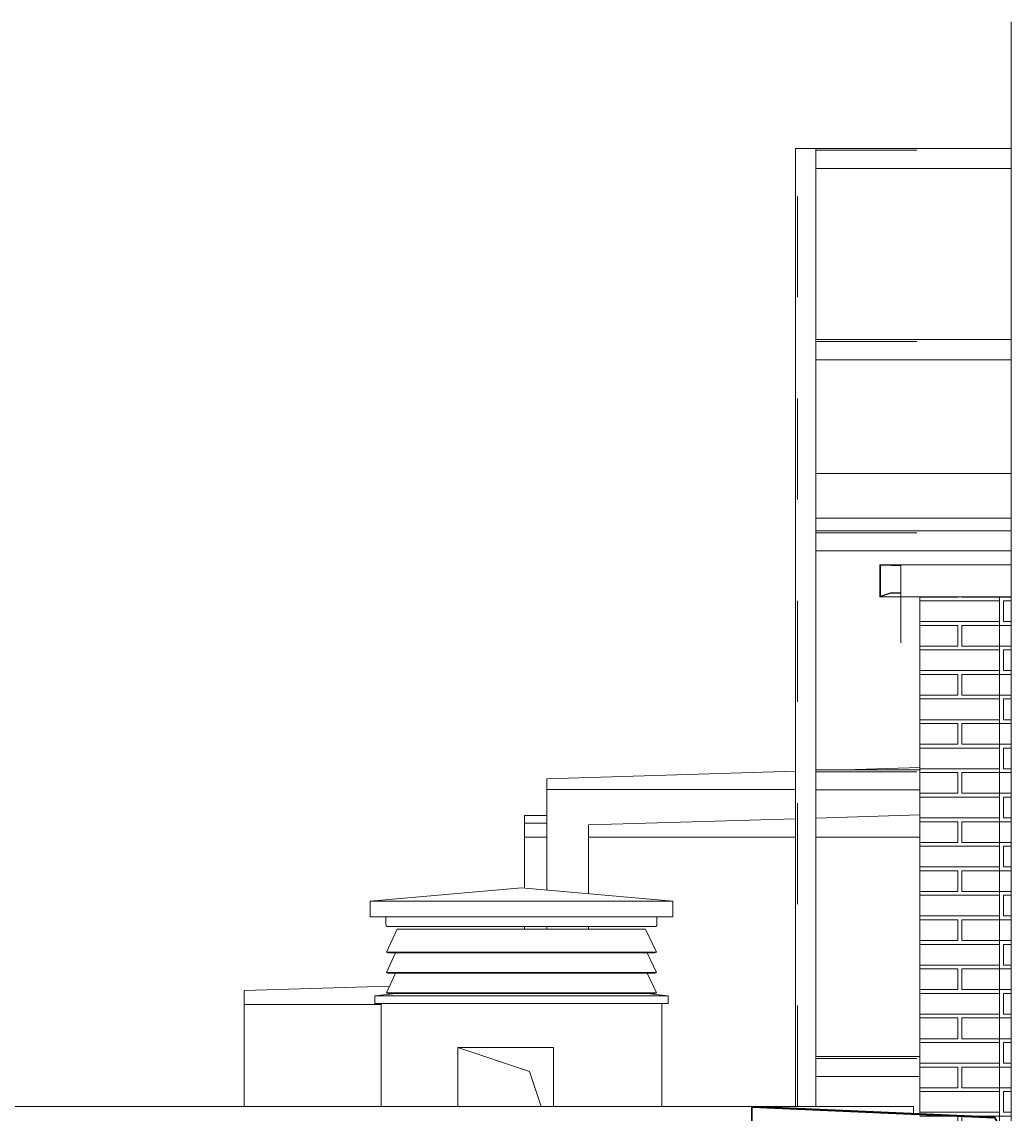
# Model space of a CAD drawing. Header units: millimetres. Extents: x -2128 to 116635, y -18248 to 18481.
# Drawn here: x 112618 to 115721, y 13906 to 17334 of the extents above; entities that cross this region are included whole.
import ezdxf

# ---------------------------------------------------------------- set-up
doc = ezdxf.new("R2010")
doc.units = ezdxf.units.MM
doc.linetypes.add('Штрих', pattern=[635, 317.5, -317.5])
for name, color, linetype, lineweight in [('A-DETL-GENF', 7, 'Continuous', 9), ('A-GENM', 7, 'Continuous', 9), ('A-GENM-1', 7, 'Continuous', 25), ('A-GENM-HDLN', 7, 'Штрих', 5), ('A-GLAZ', 7, 'Continuous', 9), ('A-GLAZ-1', 7, 'Continuous', 5), ('A-ROOF', 7, 'Continuous', 9), ('A-WALL', 7, 'Continuous', 5), ('A-WALL-PATT', 7, 'Continuous', 5), ('S-BEAM', 7, 'Continuous', 9)]:
    doc.layers.add(name, color=color, linetype=linetype, lineweight=lineweight)
pattern_1 = [(180, (115685.17, 12591), (-2e-14, -154), [125, -137]), (90, (115685.17, 12526), (-262, 2e-14), [65, -89]), (180, (115685.17, 12526), (-2e-14, -154), [125, -137]), (90, (115697.17, 12526), (-262, 2e-14), [65, -89]), (180, (115822.17, 12526), (-2e-14, -154), [125, -137]), (180, (115822.17, 12591), (-2e-14, -154), [125, -137]), (90, (115566.17, 12603), (-262, 2e-14), [65, -89]), (90, (115816.17, 12603), (-262, 2e-14), [65, -89]), (0, (115566.17, 12603), (0, -154), [250, -12]), (0, (115566.17, 12668), (0, -154), [250, -12])]

# ---------------------------------------------------------------- blocks, each defined once
blk = doc.blocks.new('парапет - парапет-18575254-АР2_Фасад в А-Г копия 1')
at = {"layer": 'A-GENM'}
for p, q in [((3241.9, 13930), (10630, 13930)), ((10630, 13930), (10630, 13907.7))]:
    blk.add_line(p, q, dxfattribs=at)
blk = doc.blocks.new('парапет4 - парапет-20644611-АР2_Фасад в А-Г копия 1')
at = {"layer": 'A-GENM-1'}
for p, q in [((10885.3, 13896.5), (10121.9, 13930)), ((10121.9, 13930), (10121.9, 13783)), ((10123.9, 13783), (10123.9, 13927.9)), ((10123.9, 13927.9), (10884.1, 13894.5)), ((10884.1, 13894.5), (10919.2, 13833.8)), ((10920.9, 13834.8), (10885.3, 13896.5)), ((10863.9, 13864), (10179.9, 13864)), ((10179.9, 13864), (10179.9, 13832)), ((10181.9, 13832), (10181.9, 13862)), ((10181.9, 13862), (10861.9, 13862)), ((10861.9, 13862), (10861.9, 13832)), ((10863.9, 13832), (10863.9, 13864)), ((10179.9, 13832), (10181.9, 13832)), ((10861.9, 13832), (10863.9, 13832)), ((10905.4, 13835.7), (10903.9, 13834.3)), ((10903.9, 13834.3), (10907.9, 13827.3)), ((10909.7, 13828.3), (10905.4, 13835.7)), ((10150.6, 13791), (10131.8, 13778.7)), ((10132.9, 13777.1), (10152.1, 13789.5)), ((10152.1, 13789.5), (10150.6, 13791))]:
    blk.add_line(p, q, dxfattribs=at)
for centre, radius, start, end in [((10914.4, 13831.1), 7.5, 210, 30), ((10914.4, 13831.1), 5.5, 210, 30), ((10129, 13783), 7.12, 180, 303), ((10129, 13783), 5.12, 180, 303)]:
    blk.add_arc(centre, radius, start, end, dxfattribs=at)
blk = doc.blocks.new('ОМ_Уголок_ГОСТ 8509-93 - ОМ_Уголок_ГОСТ 8509-93-30774130-АР2_Фасад в А-Г копия 1')
at = {"layer": 'A-GENM'}
for p, q in [((10650, 14087), (10323, 14087)), ((10323, 14024), (10650, 14024))]:
    blk.add_line(p, q, dxfattribs=at)
at = {"layer": 'A-GENM-HDLN'}
blk.add_line((10323, 14081), (10650, 14081), dxfattribs=at)
blk = doc.blocks.new('ОМ_Уголок_ГОСТ 8509-93 - ОМ_Уголок_ГОСТ 8509-93-30774131-АР2_Фасад в А-Г копия 1')
at = {"layer": 'A-GENM'}
for p, q in [((10936.1, 15737), (10323, 15737)), ((10323, 15674), (10936.1, 15674))]:
    blk.add_line(p, q, dxfattribs=at)
at = {"layer": 'A-GENM-HDLN'}
blk.add_line((10323, 15731), (10936.1, 15731), dxfattribs=at)
blk = doc.blocks.new('ОМ_Уголок_ГОСТ 8509-93 - ОМ_Уголок_ГОСТ 8509-93-35624736-АР2_Фасад в А-Г копия 1')
at = {"layer": 'A-GENM'}
for p, q in [((10260, 16937), (10323, 16937)), ((10260, 16937), (10260, 13930)), ((10323, 13930), (10323, 16937))]:
    blk.add_line(p, q, dxfattribs=at)
at = {"layer": 'A-GENM-HDLN'}
for p, q in [((10266, 16937), (10260, 16937)), ((10323, 16937), (10266, 16937)), ((10266, 13930), (10266, 16937))]:
    blk.add_line(p, q, dxfattribs=at)
blk = doc.blocks.new('ОМ_Лист_Прокат_ГОСТ 19903-2015 - ОМ_Лист_Прокат_ГОСТ 19903-2015-30774132-АР2_Фасад в А-Г копия 1')
at = {"layer": 'A-GENM'}
for p, q in [((10323, 15917), (10936.1, 15917)), ((10323, 15777), (10936.1, 15777))]:
    blk.add_line(p, q, dxfattribs=at)
blk = doc.blocks.new('ЗВ_Общее_Ламель_СКБ_Полоса - ЗВ_Общее_Ламель_СКБ_Полоса-28283678-АР2_Фасад в А-Г копия 1')
at = {"layer": 'S-BEAM'}
for p, q in [((8976.7, 14350.9), (9005.4, 14412.5)), ((8981.2, 14348.7), (8976.7, 14350.9))]:
    blk.add_line(p, q, dxfattribs=at)
blk = doc.blocks.new('ЗВ_Общее_Ламель_СКБ_Полоса - ЗВ_Общее_Ламель_СКБ_Полоса-V97-АР2_Фасад в А-Г копия 1')
at = {"layer": 'S-BEAM'}
for p, q in [((9794.6, 14412.5), (9823.3, 14350.9)), ((9823.3, 14350.9), (9818.8, 14348.7))]:
    blk.add_line(p, q, dxfattribs=at)
blk = doc.blocks.new('ЗВ_Общее_Ламель_СКБ_Полоса - ЗВ_Общее_Ламель_СКБ_Полоса-28279588-АР2_Фасад в А-Г копия 1')
at = {"layer": 'S-BEAM'}
for p, q in [((9005.4, 14412.5), (8976.7, 14350.9)), ((9823.3, 14350.9), (9794.6, 14412.5)), ((8976.7, 14350.9), (8981.2, 14348.7)), ((9823.3, 14350.9), (8976.7, 14350.9)), ((8981.2, 14348.7), (9818.8, 14348.7)), ((9818.8, 14348.7), (9823.3, 14350.9))]:
    blk.add_line(p, q, dxfattribs=at)
blk = doc.blocks.new('ЗВ_Общее_Ламель_СКБ_Полоса - ЗВ_Общее_Ламель_СКБ_Полоса-V98-АР2_Фасад в А-Г копия 1')
at = {"layer": 'S-BEAM'}
for p, q in [((9010.5, 14487.1), (8976.7, 14414.6)), ((9789.5, 14487.1), (9010.5, 14487.1)), ((9823.3, 14414.6), (9789.5, 14487.1)), ((8976.7, 14414.6), (8981.2, 14412.5)), ((9823.3, 14414.6), (8976.7, 14414.6)), ((8981.2, 14412.5), (9818.8, 14412.5)), ((9818.8, 14412.5), (9823.3, 14414.6))]:
    blk.add_line(p, q, dxfattribs=at)
blk = doc.blocks.new('ЗВ_Общее_Труба профильная_СКБ - ЗВ_Общее_Труба профильная_СКБ-28279590-АР2_Фасад в А-Г копия 1')
at = {"layer": 'S-BEAM'}
for p, q in [((8975, 14501), (8975, 14525)), ((9825, 14525), (9825, 14501)), ((8981, 14495), (9819, 14495))]:
    blk.add_line(p, q, dxfattribs=at)
at = {"layer": 'S-BEAM', "flags": 128}
for points in [[(8981, 14495), (8979.7, 14495.2), (8978.4, 14495.6), (8977.3, 14496.3), (8976.3, 14497.3), (8975.6, 14498.4), (8975.2, 14499.7), (8975, 14501)], [(9825, 14501), (9824.8, 14499.7), (9824.4, 14498.4), (9823.7, 14497.3), (9822.7, 14496.3), (9821.6, 14495.6), (9820.3, 14495.2), (9819, 14495)]]:
    blk.add_lwpolyline(points, dxfattribs=at)
blk = doc.blocks.new('ЗВ_Общее_Покрывной элемент_СКБ - ЗВ_Общее_Покрывной элемент_СКБ-28283681-АР2_Фасад в А-Г копия 1')
at = {"layer": 'S-BEAM'}
for p, q in [((9400, 14616.6), (9875, 14575)), ((9875, 14575), (9875, 14525))]:
    blk.add_line(p, q, dxfattribs=at)
blk = doc.blocks.new('ЗВ_Общее_Покрывной элемент_СКБ - ЗВ_Общее_Покрывной элемент_СКБ-V99-АР2_Фасад в А-Г копия 1')
at = {"layer": 'S-BEAM'}
for p, q in [((8925, 14575), (9400, 14616.6)), ((8925, 14525), (8925, 14575))]:
    blk.add_line(p, q, dxfattribs=at)
blk = doc.blocks.new('ЗВ_Общее_Покрывной элемент_СКБ - ЗВ_Общее_Покрывной элемент_СКБ-28283682-АР2_Фасад в А-Г копия 1')
at = {"layer": 'S-BEAM'}
for p, q in [((9400, 14616.6), (8925, 14575)), ((9875, 14575), (9400, 14616.6)), ((8925, 14575), (8925, 14525)), ((9875, 14575), (8925, 14575)), ((9875, 14525), (9875, 14575)), ((9875, 14525), (8925, 14525))]:
    blk.add_line(p, q, dxfattribs=at)
blk = doc.blocks.new('ЗВ_Общее_Отлив_СКБ - ЗВ_Общее_Отлив_СКБ-28283683-АР2_Фасад в А-Г копия 1')
at = {"layer": 'S-BEAM'}
for p, q in [((9005.5, 14285), (8940, 14278.1)), ((8940, 14278.1), (9860, 14278.1)), ((8940, 14278.1), (8940, 14253.1)), ((9860, 14278.1), (9794.5, 14285)), ((9860, 14253.1), (9860, 14278.1)), ((8940, 14253.1), (9860, 14253.1))]:
    blk.add_line(p, q, dxfattribs=at)
blk = doc.blocks.new('Фартук_СКБ_Полоса - Ф1_860 мм_Стена 650 мм-34563020-АР2_Фасад в А-Г копия 1')
at = {"layer": 'A-GENM'}
for p, q in [((10524.2, 15629.9), (10524.2, 15530)), ((10524.2, 15629.9), (10590, 15629.9)), ((10590, 15628.2), (10524.2, 15629.9)), ((10526.3, 15531.9), (10526.3, 15628.8)), ((10526.3, 15628.8), (10590, 15627.2)), ((10524.2, 15530), (10558.6, 15541.4)), ((10590, 15530), (10524.2, 15530)), ((10557.4, 15542.2), (10526.3, 15531.9)), ((10557.4, 15542.2), (10590, 15542.2)), ((10558.6, 15541.4), (10557.4, 15542.2)), ((10558.6, 15541.4), (10590, 15541.4))]:
    blk.add_line(p, q, dxfattribs=at)
blk = doc.blocks.new('Фартук_СКБ_Полоса - Ф1_860 мм_Стена 650 мм-31996410-АР2_Фасад в А-Г копия 1')
at = {"layer": 'A-GENM'}
blk.add_line((10590, 15629.9), (10590, 15530), dxfattribs=at)
blk = doc.blocks.new('AR_Отверстие прямоугольное _в стене__БезПР - AR_Отверстие прямоугольное _в стене__БезПР-35794757-АР2_Фасад в А-Г копия 1')
at = {"layer": 'A-GLAZ-1'}
for p, q in [((9425, 14040), (9200, 14115)), ((9461.7, 13930), (9425, 14040))]:
    blk.add_line(p, q, dxfattribs=at)
blk = doc.blocks.new('DET_L_Линия разрыва - М100-35794277-АР2_Фасад в А-Г копия 1')
at = {"layer": 'A-DETL-GENF'}
blk.add_line((10936.1, 17334.2), (10936.1, 8070), dxfattribs=at)

msp = doc.modelspace()

# ---------------------------------------------------------------- hatches: boundary and pattern name
at = {"layer": 'A-WALL-PATT'}
h = msp.add_hatch(dxfattribs=at)
h.set_pattern_fill('FP_12', color=256, style=0, pattern_type=2)
h.set_pattern_definition(pattern_1)
h.paths.add_polyline_path([(115685.2, 13515), (115685.2, 13867), (115669.3, 13894.5), (115435.2, 13904.8), (115435.2, 13880), (115605.2, 13880), (115605.2, 13864), (115649.1, 13864), (115649.1, 13832), (115647.1, 13832), (115647.1, 13862), (115605.2, 13862), (115605.2, 13515)], flags=0)
h.paths.add_polyline_path([(115685.2, 13871), (115685.2, 15530), (115435.2, 15530), (115435.2, 13906.8), (115670.5, 13896.5), (115671.6, 13894.5)], flags=0)
h = msp.add_hatch(dxfattribs=at)
h.set_pattern_fill('FP_12', color=256, style=0, pattern_type=2)
h.set_pattern_definition(pattern_1)
h.paths.add_polyline_path([(115721.3, 13515), (115721.3, 15530), (115685.2, 15530), (115685.2, 13871), (115706.1, 13833.8), (115706.1, 13827.3), (115699.6, 13823.6), (115692.5, 13828.3), (115689.6, 13834.8), (115691.1, 13834.8), (115696.6, 13827.3), (115699.6, 13825.6), (115704.4, 13828.3), (115703.8, 13834.8), (115685.2, 13867), (115685.2, 13515)], flags=0)

# ---------------------------------------------------------------- linework, layer by layer
at = {"layer": 'A-DETL-GENF'}
for p, q in [((115375.2, 15385), (115375.2, 15530)), ((115375.2, 15530), (115375.2, 15385)), ((115375.2, 15385), (115375.2, 15530)), ((115375.2, 15530), (115375.2, 15385))]:
    msp.add_line(p, q, dxfattribs=at)
at = {"layer": 'A-GENM'}
for p, q in [((115375.2, 15629.9), (115375.2, 15530)), ((115721.3, 15629.9), (115375.2, 15629.9)), ((115375.2, 15530), (115721.3, 15530))]:
    msp.add_line(p, q, dxfattribs=at)
at = {"layer": 'A-ROOF'}
for p, q in [((115045.2, 14982.4), (114265.2, 14959)), ((115435.2, 14994.1), (115198.5, 14987)), ((114265.2, 14925), (114265.2, 14959)), ((114265.2, 14925), (115045.2, 14925)), ((114195.2, 14843.9), (114195.2, 14775)), ((114195.2, 14843.9), (114265.2, 14843.9)), ((115435.2, 14845.2), (115108.2, 14835.4)), ((114265.2, 14819), (114195.2, 14819)), ((115045.2, 14833.5), (114395.2, 14814)), ((114395.2, 14775), (114395.2, 14814)), ((114195.2, 14775), (114265.2, 14775)), ((114395.2, 14775), (115045.2, 14775)), ((115108.2, 14775), (115435.2, 14775)), ((113771.4, 14307.7), (113315.2, 14294)), ((113315.2, 14250), (113315.2, 14294)), ((113315.2, 14250), (113745.2, 14250))]:
    msp.add_line(p, q, dxfattribs=at)
at = {"layer": 'A-WALL'}
for p, q in [((115435.2, 13906.8), (115435.2, 15530)), ((115685.2, 15530), (115685.2, 13871)), ((114265.2, 14609.6), (114265.2, 14925)), ((114195.2, 14615.7), (114195.2, 14775)), ((114395.2, 14598.2), (114395.2, 14775)), ((114195.2, 14487.1), (114195.2, 14495.6)), ((114265.2, 14487.1), (114265.2, 14495.3)), ((114395.2, 14487.1), (114395.2, 14495.3)), ((113315.2, 13930), (113315.2, 14250)), ((113745.2, 13930), (113745.2, 14253.1)), ((114625.2, 14253.1), (114625.2, 13930)), ((113985.2, 13930), (113985.2, 14115)), ((113985.2, 14115), (114285.2, 14115)), ((114285.2, 14115), (114285.2, 13930))]:
    msp.add_line(p, q, dxfattribs=at)

# ---------------------------------------------------------------- block references
at = {"layer": 'A-DETL-GENF'}
msp.add_blockref('DET_L_Линия разрыва - М100-35794277-АР2_Фасад в А-Г копия 1', (104785.2, 0), dxfattribs=at)
at = {"layer": 'A-GENM'}
for name, p in [('ОМ_Уголок_ГОСТ 8509-93 - ОМ_Уголок_ГОСТ 8509-93-35624736-АР2_Фасад в А-Г копия 1', (104785.2, 0)), ('ОМ_Уголок_ГОСТ 8509-93 - ОМ_Уголок_ГОСТ 8509-93-30774131-АР2_Фасад в А-Г копия 1', (104785.2, 1200)), ('ОМ_Уголок_ГОСТ 8509-93 - ОМ_Уголок_ГОСТ 8509-93-30774131-АР2_Фасад в А-Г копия 1', (104785.2, 600)), ('ОМ_Лист_Прокат_ГОСТ 19903-2015 - ОМ_Лист_Прокат_ГОСТ 19903-2015-30774132-АР2_Фасад в А-Г копия 1', (104785.2, 0)), ('ОМ_Уголок_ГОСТ 8509-93 - ОМ_Уголок_ГОСТ 8509-93-30774131-АР2_Фасад в А-Г копия 1', (104785.2, 0)), ('Фартук_СКБ_Полоса - Ф1_860 мм_Стена 650 мм-34563020-АР2_Фасад в А-Г копия 1', (104785.2, 0)), ('Фартук_СКБ_Полоса - Ф1_860 мм_Стена 650 мм-31996410-АР2_Фасад в А-Г копия 1', (104785.2, 0)), ('ОМ_Уголок_ГОСТ 8509-93 - ОМ_Уголок_ГОСТ 8509-93-30774130-АР2_Фасад в А-Г копия 1', (104785.2, 900)), ('ОМ_Уголок_ГОСТ 8509-93 - ОМ_Уголок_ГОСТ 8509-93-30774130-АР2_Фасад в А-Г копия 1', (104785.2, 0)), ('парапет - парапет-18575254-АР2_Фасад в А-Г копия 1', (104785.2, 0)), ('парапет4 - парапет-20644611-АР2_Фасад в А-Г копия 1', (104785.2, 0))]:
    msp.add_blockref(name, p, dxfattribs=at)
at = {"layer": 'A-GLAZ'}
msp.add_blockref('AR_Отверстие прямоугольное _в стене__БезПР - AR_Отверстие прямоугольное _в стене__БезПР-35794757-АР2_Фасад в А-Г копия 1', (104785.2, 0), dxfattribs=at)
at = {"layer": 'S-BEAM'}
for name, p in [('ЗВ_Общее_Покрывной элемент_СКБ - ЗВ_Общее_Покрывной элемент_СКБ-V99-АР2_Фасад в А-Г копия 1', (104785.2, 0)), ('ЗВ_Общее_Покрывной элемент_СКБ - ЗВ_Общее_Покрывной элемент_СКБ-28283682-АР2_Фасад в А-Г копия 1', (104785.2, 0)), ('ЗВ_Общее_Покрывной элемент_СКБ - ЗВ_Общее_Покрывной элемент_СКБ-28283681-АР2_Фасад в А-Г копия 1', (104785.2, 0)), ('ЗВ_Общее_Труба профильная_СКБ - ЗВ_Общее_Труба профильная_СКБ-28279590-АР2_Фасад в А-Г копия 1', (104785.2, 0)), ('ЗВ_Общее_Ламель_СКБ_Полоса - ЗВ_Общее_Ламель_СКБ_Полоса-V98-АР2_Фасад в А-Г копия 1', (104785.2, 0)), ('ЗВ_Общее_Ламель_СКБ_Полоса - ЗВ_Общее_Ламель_СКБ_Полоса-28283678-АР2_Фасад в А-Г копия 1', (104785.2, 0)), ('ЗВ_Общее_Ламель_СКБ_Полоса - ЗВ_Общее_Ламель_СКБ_Полоса-28279588-АР2_Фасад в А-Г копия 1', (104785.2, 0)), ('ЗВ_Общее_Ламель_СКБ_Полоса - ЗВ_Общее_Ламель_СКБ_Полоса-V97-АР2_Фасад в А-Г копия 1', (104785.2, 0)), ('ЗВ_Общее_Ламель_СКБ_Полоса - ЗВ_Общее_Ламель_СКБ_Полоса-28283678-АР2_Фасад в А-Г копия 1', (104785.2, -63.7)), ('ЗВ_Общее_Ламель_СКБ_Полоса - ЗВ_Общее_Ламель_СКБ_Полоса-28279588-АР2_Фасад в А-Г копия 1', (104785.2, -63.7)), ('ЗВ_Общее_Ламель_СКБ_Полоса - ЗВ_Общее_Ламель_СКБ_Полоса-V97-АР2_Фасад в А-Г копия 1', (104785.2, -63.7)), ('ЗВ_Общее_Отлив_СКБ - ЗВ_Общее_Отлив_СКБ-28283683-АР2_Фасад в А-Г копия 1', (104785.2, 0))]:
    msp.add_blockref(name, p, dxfattribs=at)

doc.saveas('drawing.dxf')
